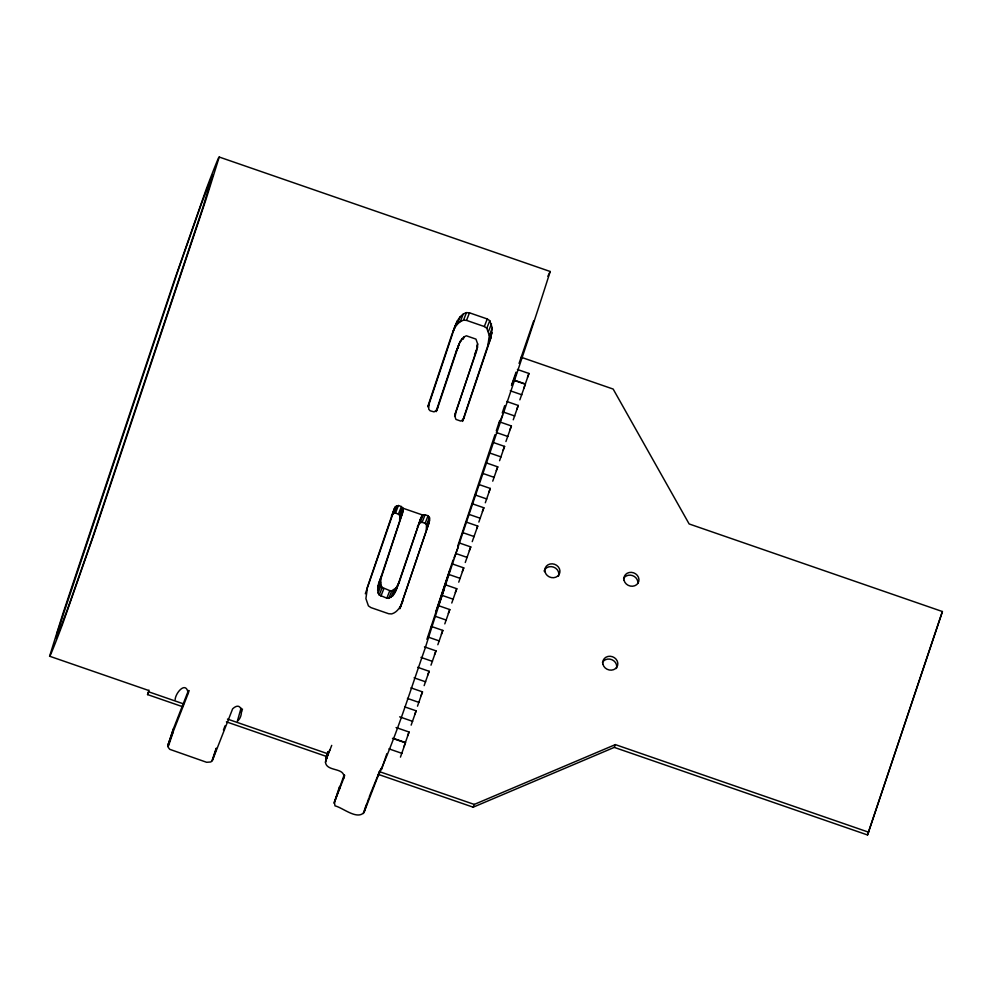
<?xml version="1.0" encoding="UTF-8"?>
<svg xmlns="http://www.w3.org/2000/svg" width="992" height="992" viewBox="0 0 992 992"><rect width="100%" height="100%" fill="white"/><g stroke="black" fill="none" stroke-linecap="round" stroke-linejoin="round"><path stroke-width="1.49" d="M325.463 762.191L328.377 752.432L325.463 762.191C326.542 772.21 345.662 766.89 343.765 778.199L334.378 802.168L335.011 805.864C342.662 807.575 357.145 820.359 364.014 812.423L377.654 777.009C396.726 735.37 409.994 691.263 425.196 648.098C464.888 521.928 510.223 397.532 550.2 271.498L219.232 157.034L218.414 158.112A201.388 4.104 -70.9 0 0 206.224 189.212L174.592 279.62L62.992 613.354L49.6 656.22L148.465 690.407M429.263 522.065L399.9 608.592L429.263 522.065L429.474 517.39L428.06 515.778L425.097 514.749L423.026 515.158L421.067 517.415L396.292 589.732L393.092 595.522L388.839 598.325L386.843 598.201L379.254 595.002L378.101 592.943L377.704 586.929L403 511.165L402.802 508.164L401.388 506.552L398.424 505.523L395.3 506.862L365.316 593.774M421.067 517.415L399.255 582.155L396.056 587.958L391.815 590.761L389.806 590.637L382.218 587.438L381.064 585.367L380.668 579.365L402.591 512.839M399.627 520.403L399.838 515.728L398.424 514.116L395.461 513.1L393.39 513.496L391.431 515.753M426.3 529.629L426.51 524.954L425.097 523.342L422.133 522.325L420.062 522.722L417.409 526.554M454.596 416.231L477.499 347.188L477.648 343.964L475.962 339.115L466.364 335.792C459.631 338.098 458.626 346.382 455.96 351.962L436.306 410.725M462.483 421.426L487.915 345.39L489.316 335.519L486.787 328.253L484.307 326.529L466.525 320.379L463.512 320.205C458.13 321.817 454.782 326.914 452.86 331.911C455.7 324.682 458.168 315.27 466.476 312.629L469.489 312.815L487.27 318.965L489.763 320.689L492.28 327.955L490.879 337.826L462.991 420.571M241.044 708.114L237.373 721.159C244.23 715.988 242.098 699.943 232.636 708.834L212.561 760.046L210.85 761.98L206.634 762.29L169.768 749.332L168.094 747.187L168.107 744.67L188.182 693.458C186.322 680.301 175.559 692.565 175.138 699.633M188.443 690.469L173.389 728.872L167.871 745.91M334.13 803.408L344.174 774.839M219.232 157.034L205.84 199.9L94.228 533.634L62.608 624.042A201.376 4.104 -70.9 0 1 50.418 655.142L49.6 656.22M367.3 588.727L365.899 598.598L368.416 605.876L370.909 607.588L388.69 613.738L391.704 613.924C397.556 612.176 400.842 606.397 402.864 601.028M455.316 325.525L428.916 404.488L428.705 409.163L430.119 410.775L434.074 411.866L436.195 410.465L437.807 407.563L458.924 344.398M455.588 413.714L455.117 417L455.96 419.43L460.747 421.079L462.88 419.69L464.479 416.789M426.92 639.344L450.108 569.247M182.602 706.701L147.56 694.586L149.036 690.184M168.107 744.67L173.389 728.872M168.566 745.748L172.893 732.828M188.182 693.458L189.137 690.593M211.891 761.137L216.206 748.216M212.561 760.046L216.405 748.563M241.527 711.909L242.482 709.044M366.78 588.988L394.394 508.189M427.899 406.212L452.352 333.089M327.943 751.7L325.636 758.607L328.265 751.899M455.068 413.937L476.706 350.548M334.378 802.168L339.648 786.371M343.765 778.199L344.72 775.335M363.332 813.514L366.209 804.896M364.014 812.423L368.813 798.064M369.297 796.626L379.812 770.796M378.944 774.33L380.854 768.589M381.56 769.507L386.843 753.709M435.823 611.605L453.096 559.934M457.808 545.86L494.971 434.732M496.285 430.788L499.72 420.521M502.262 412.92L504.692 405.654M424.154 685.621L429.164 671.299L417.62 667.306M430.987 665.173L435.996 650.864L424.452 646.871M437.832 644.738L442.829 630.416L431.284 626.423M444.8 623.881L449.81 609.572L438.266 605.579M451.769 603.024L456.779 588.715L445.234 584.722M458.75 582.18L463.748 567.87L452.203 563.878M465.26 562.489L470.754 546.914L459.209 542.922M472.229 541.632L477.735 526.058L466.19 522.065M478.851 522.077L483.848 507.768L472.304 503.775M485.311 502.758L490.308 488.448L478.764 484.456M400.446 757.132L405.455 742.822L392.472 738.333M403.967 746.604L409.064 732.034L396.068 727.545M411.147 725.14L416.156 710.83L404.612 706.837M417.496 706.18L422.493 691.87L410.948 687.878M492.739 481.157L497.748 466.848L486.204 462.855M499.571 460.71L504.581 446.4L493.036 442.407M505.92 441.539L511.413 425.965L499.869 421.972M513.261 419.777L518.27 405.468L506.726 401.475M519.858 399.838L525.363 384.264L513.819 380.271M523.875 388.046L528.972 373.476L517.415 369.483M378.262 774.368L473.172 807.19L614.271 747.385L867.529 834.966L942.4 611.531L689.142 523.95L613.155 389.062L521.172 357.256M867.529 834.966L942.4 611.531M511.525 385.305L516.051 372.161M519.064 363.394L533.646 321.011M438.985 604.277L444.28 588.926M377.84 776.662L379.8 771.094M331.725 745.389L325.785 760.529M147.56 694.586L148.651 691.808L183.694 703.936M223.423 730.025L225.097 725.76M454.41 328.364L457.386 320.8M457.151 324.396L460.114 316.832M460.288 321.582L463.252 314.018M427.924 407.005L428.916 404.488M463.512 320.205L466.476 312.629M466.525 320.379L469.489 312.815M392.336 514.439L395.3 506.862M455.96 351.962L460.3 341.236M393.39 513.496L396.354 505.932L395.461 513.1L398.424 505.523M461.144 341.124L462.123 338.594M463.227 339.239L464.219 336.722M436.12 411.655L437.112 409.138M436.319 411.345L437.807 407.563M401.388 506.552L398.424 514.116L402.802 508.164L423.026 515.158L420.062 522.722M399.838 515.728L402.802 508.164M400.098 517.117L403.062 509.553M400.024 518.729L403 511.165M378.51 583.581L381.474 576.005M377.704 586.929L380.668 579.365M377.568 590.153L380.531 582.589M378.101 592.943L381.064 585.367M484.307 326.529L487.27 318.965M379.254 595.002L382.218 587.438M476.656 346.481L477.648 343.964M474.536 354.752L477.499 347.188M380.916 596.155L383.879 588.591M486.787 328.253L489.763 320.689M488.523 331.353L491.486 323.789M489.316 335.519L492.28 327.955M386.843 598.201L389.806 590.637M489.106 340.368L492.082 332.791M388.839 598.325L391.815 590.761M487.915 345.39L490.879 337.826M419.008 523.664L421.972 516.088M390.997 597.395L393.96 589.831M393.092 595.522L396.056 587.958M422.133 522.325L425.097 514.749M394.915 592.881L399.255 582.155M425.097 523.342L428.06 515.778M426.51 524.954L429.474 517.39M426.771 526.343L429.734 518.779M426.696 527.955L429.672 520.391M399.813 608.282L400.793 605.752M511.599 385.479L516.448 373.091M454.038 557.814L458.354 546.803M527.484 377.258L528.972 373.476M516.782 409.25L518.27 405.468M509.925 429.747L511.413 425.965M503.093 450.182L504.581 446.4M496.26 470.63L497.748 466.848M488.82 492.23L490.308 488.448M482.36 511.55L483.848 507.768M476.743 528.587L477.735 526.058M469.278 550.696L470.754 546.914M462.272 571.652L463.748 567.87M455.291 592.497L456.779 588.715M448.322 613.354L449.81 609.572M441.353 634.21L442.829 630.416M434.508 654.646L435.996 650.864M427.676 675.093L429.164 671.299M421.017 695.652L422.493 691.87M414.668 714.612L416.156 710.83M407.576 735.816L409.064 732.034M473.172 807.19L474.263 804.425L615.35 744.608L868.608 832.189M614.271 747.385L615.35 744.608M498.629 424.849L502.46 415.239M547.857 276.26L550.2 271.498M329.964 749.741L328.377 752.804M457.337 348.812L458.552 347.051M513.906 380.01L525.45 384.003M510.297 390.798L521.842 394.791M503.204 412.002L514.749 415.995M496.347 432.5L507.892 436.492M489.515 452.935L501.059 456.928M482.682 473.382L494.227 477.375M475.242 494.983L486.787 498.976M468.782 514.302L480.326 518.295M462.669 532.592L474.213 536.585M455.688 553.449L467.232 557.442M448.682 574.405L460.226 578.398M441.713 595.25L453.257 599.242M434.744 616.106L446.288 620.099M427.763 636.963L439.307 640.944M420.93 657.398L432.475 661.391M414.098 677.834L425.642 681.826M407.427 698.405L418.971 702.398M399.64 716.856L412.635 721.358M393.998 738.569L405.542 742.562M388.951 748.861L401.934 753.35M227.49 719.076L328.24 753.92M379.353 771.602L474.263 804.425M226.412 721.854L327.162 756.698M339.413 787.623L339.636 788.888M623.571 578.497A7.663 6.845 21.4 0 1 632.499 575.583A7.663 6.845 21.4 0 1 637.831 583.42M602.442 662.408A7.663 6.845 21.4 0 1 611.977 659.73A7.663 6.845 21.4 0 1 616.429 668.484M544.062 571.057A7.663 6.845 21.4 0 1 553.474 567.064A7.663 6.845 21.4 0 1 558.546 576.054M57.499 631.904L56.048 638.414A162.986 3.323 -70.9 0 0 67.692 608.704L91.264 541.21L202.864 207.464L212.784 174.84A162.986 3.323 -70.9 0 0 201.128 204.55L177.556 272.044L57.499 631.904M624.067 580.37A7.663 6.845 21.4 0 0 636.591 584.71A7.663 6.845 21.4 0 0 633.59 572.806A7.663 6.845 21.4 0 0 624.067 580.37M602.938 664.28A7.663 6.845 21.4 0 0 615.462 668.62A7.663 6.845 21.4 0 0 612.448 656.716A7.663 6.845 21.4 0 0 602.938 664.28M545.042 571.863A7.663 6.845 21.4 0 0 557.578 576.191A7.663 6.845 21.4 0 0 554.565 564.287A7.663 6.845 21.4 0 0 545.042 571.863"/></g></svg>
